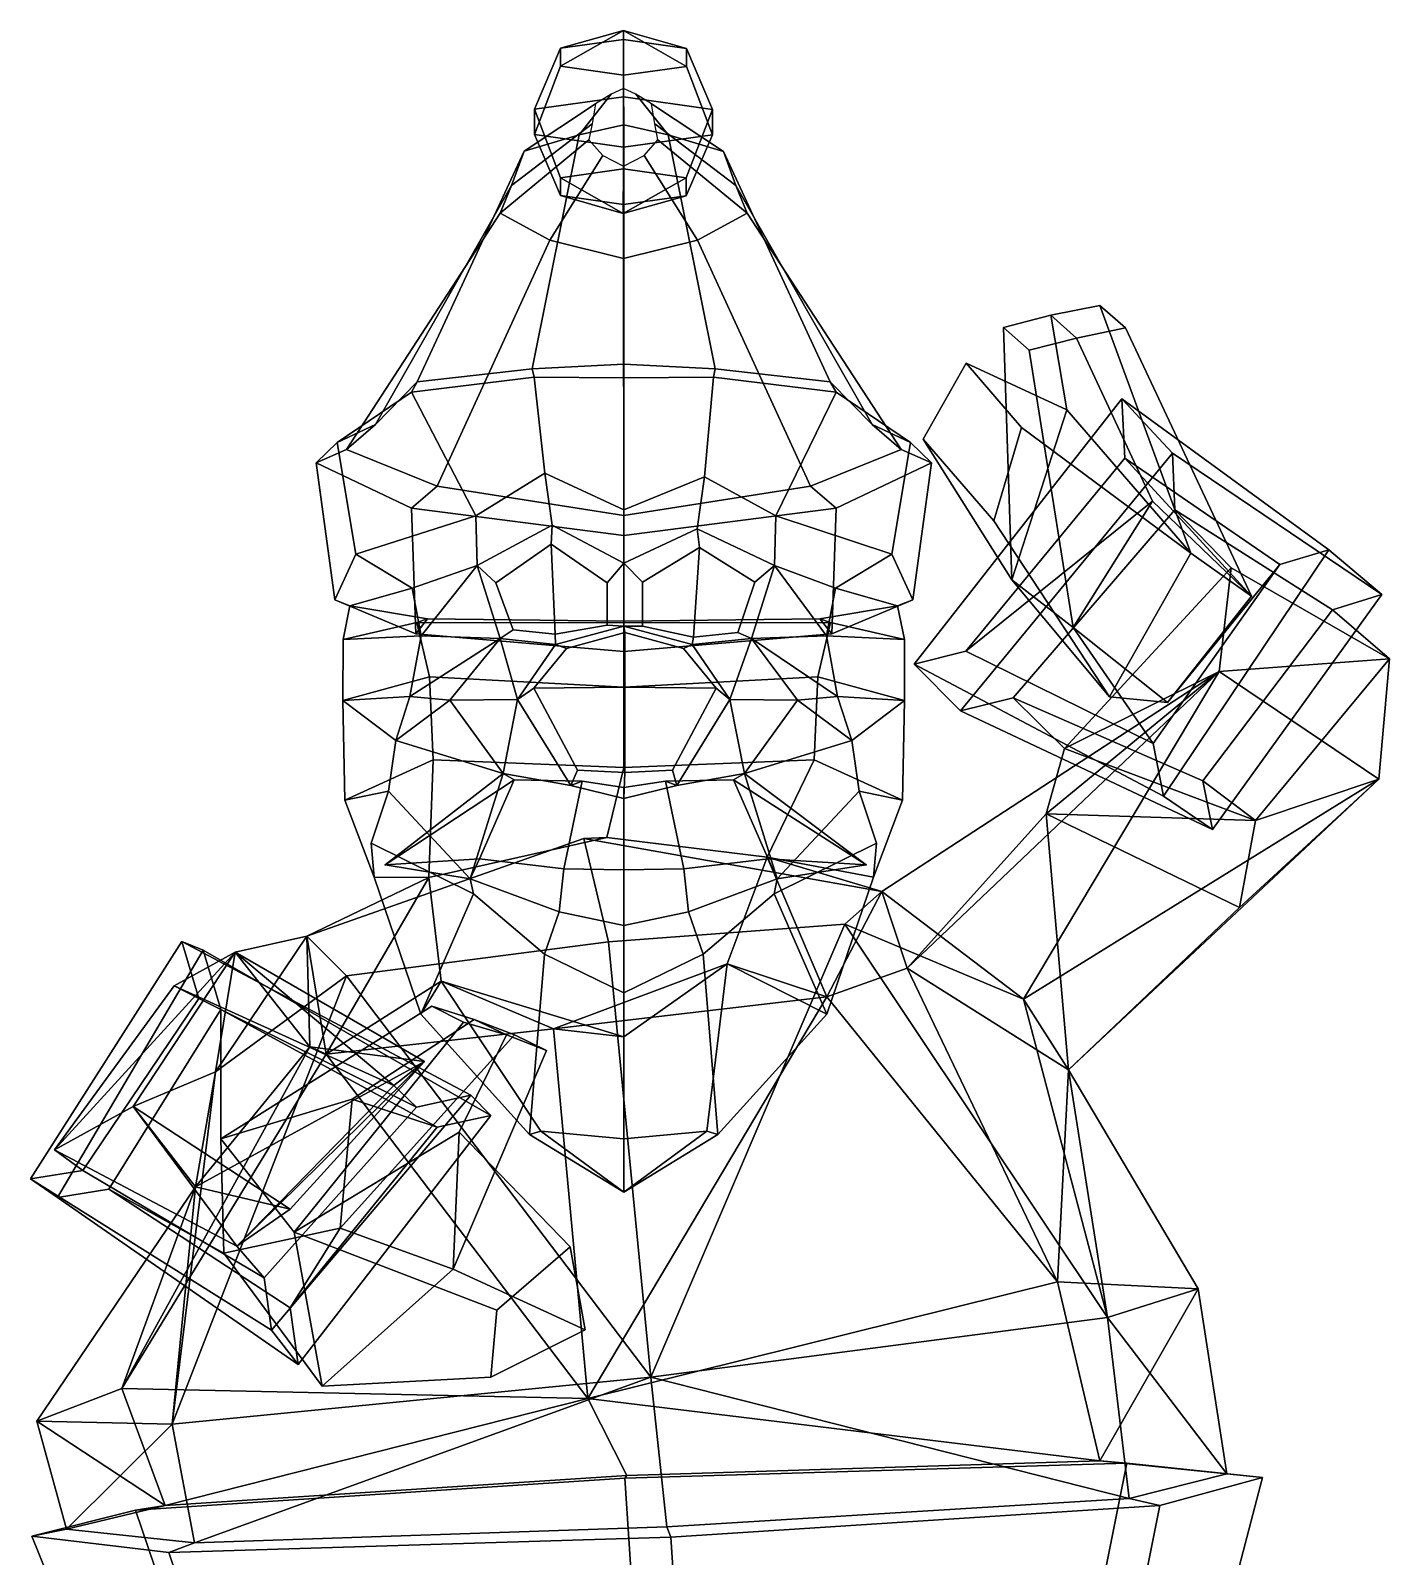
# Model space of a CAD drawing. Extents: x -139 to 155, y -156 to 341.
# Drawn here: x -138.7 to 155.2, y 10.7 to 340.8 of the extents above; entities that cross this region are included whole.
import ezdxf

# ---------------------------------------------------------------- set-up
doc = ezdxf.new("R2010")
doc.units = 0

msp = doc.modelspace()

# ---------------------------------------------------------------- linework, layer by layer
for p in [(-61.95718, 160.365143, 96.495125), (42.049385, 160.365143, 96.495125)]:
    msp.add_point(p)
for points in [[(-24.012066, 333.085388, -7.617524), (-10.394069, 340.792175, -13.282484), (-24.014656, 336.949158, -22.037313)], [(-10.394069, 340.792175, -13.282484), (-10.407081, 338.858826, -29.255665), (-24.014656, 336.949158, -22.037313)], [(-10.401902, 331.131287, -0.416027), (-10.394069, 340.792175, -13.282484), (-24.012066, 333.085388, -7.617524)], [(-10.394069, 340.792175, -13.282484), (3.203115, 336.904724, -22.05411), (-10.407081, 338.858826, -29.255665)], [(-10.401902, 331.131287, -0.416027), (3.205705, 333.040955, -7.634319), (-10.394069, 340.792175, -13.282484)], [(3.205705, 333.040955, -7.634319), (3.203115, 336.904724, -22.05411), (-10.394069, 340.792175, -13.282484)], [(-24.014656, 336.949158, -22.037313), (-10.407081, 338.858826, -29.255665), (-10.433316, 326.463806, -38.97863), (-29.677353, 323.763123, -28.770414)], [(-29.673693, 318.29892, -8.377673), (-24.012066, 333.085388, -7.617524), (-24.014656, 336.949158, -22.037313), (-29.677353, 323.763123, -28.770414)], [(3.203115, 336.904724, -22.05411), (8.81438, 323.700287, -28.794167), (-10.433316, 326.463806, -38.97863), (-10.407081, 338.858826, -29.255665)], [(8.818041, 318.236053, -8.401425), (8.81438, 323.700287, -28.794167), (3.203115, 336.904724, -22.05411), (3.205705, 333.040955, -7.634319)], [(-10.425993, 315.53537, 1.806762), (-10.401902, 331.131287, -0.416027), (-24.012066, 333.085388, -7.617524), (-29.673693, 318.29892, -8.377673)], [(-10.425993, 315.53537, 1.806762), (8.818041, 318.236053, -8.401425), (3.205705, 333.040955, -7.634319), (-10.401902, 331.131287, -0.416027)], [(-13.118364, 327.024872, -7.45845), (-16.462622, 324.942139, -8.027983), (-31.925526, 314.677887, 46.516018), (-19.989977, 318.266296, 51.219948)], [(-10.420752, 328.239136, -7.126529), (-13.118364, 327.024872, -7.45845), (-19.989977, 318.266296, 51.219948), (-10.360442, 320.358612, 53.964451)], [(-10.420752, 328.239136, -7.126529), (-10.360442, 320.358612, 53.964451), (-0.736976, 318.252838, 51.214859), (-7.727529, 327.016052, -7.461776)], [(-7.727529, 327.016052, -7.461776), (-0.736976, 318.252838, 51.214859), (11.188176, 314.647736, 46.50462), (-4.390796, 324.922424, -8.035432)], [(-16.462622, 324.942139, -8.027983), (-17.220385, 320.642426, -9.204792), (-34.614861, 307.271637, 36.821705), (-31.925526, 314.677887, 46.516018)], [(-24.064981, 308.958221, -29.537462), (-29.677353, 323.763123, -28.770414), (-10.433316, 326.463806, -38.97863), (-10.457405, 310.86792, -36.755814)], [(-29.673693, 318.29892, -8.377673), (-29.677353, 323.763123, -28.770414), (-24.064981, 308.958221, -29.537462), (-24.062391, 305.094452, -15.117672)], [(3.152789, 308.913788, -29.554256), (-10.457405, 310.86792, -36.755814), (-10.433316, 326.463806, -38.97863), (8.81438, 323.700287, -28.794167)], [(-4.390796, 324.922424, -8.035432), (11.188176, 314.647736, 46.50462), (13.856091, 307.237701, 36.808887), (-3.648531, 320.620239, -9.213166)], [(8.818041, 318.236053, -8.401425), (3.155378, 305.050018, -15.134467), (3.152789, 308.913788, -29.554256), (8.81438, 323.700287, -28.794167)], [(-17.220385, 320.642426, -9.204792), (-17.913294, 317.174194, -10.154005), (-37.075855, 301.297607, 29.001934), (-34.614861, 307.271637, 36.821705)], [(-10.357619, 268.643951, 102.110413), (-10.360442, 320.358612, 53.964451), (-19.989977, 318.266296, 51.219948), (-30.145882, 267.628021, 94.745087)], [(-10.357619, 268.643951, 102.110413), (9.43064, 267.628021, 94.745087), (-0.736976, 318.252838, 51.214859), (-10.360442, 320.358612, 53.964451)], [(-3.648531, 320.620239, -9.213166), (13.856091, 307.237701, 36.808887), (16.299814, 301.260284, 28.98782), (-2.96812, 317.14978, -10.163227)], [(-55.006187, 264.803253, 82.086647), (-30.145882, 267.628021, 94.745087), (-19.989977, 318.266296, 51.219948), (-31.925526, 314.677887, 46.516018)], [(-17.913294, 317.174194, -10.154005), (-14.918464, 313.777924, -11.084127), (-26.366644, 295.4487, 21.354467), (-37.075855, 301.297607, 29.001934)], [(-10.425993, 315.53537, 1.806762), (-29.673693, 318.29892, -8.377673), (-24.062391, 305.094452, -15.117672), (-10.452227, 303.14035, -7.916174)], [(-10.425993, 315.53537, 1.806762), (-10.452227, 303.14035, -7.916174), (3.155378, 305.050018, -15.134467), (8.818041, 318.236053, -8.401425)], [(-2.96812, 317.14978, -10.163227), (16.299814, 301.260284, 28.98782), (5.573709, 295.426331, 21.34602), (-5.975173, 313.763336, -11.089645)], [(34.290955, 264.803253, 82.086647), (11.188176, 314.647736, 46.50462), (-0.736976, 318.252838, 51.214859), (9.43064, 267.628021, 94.745087)], [(-64.046722, 255.59906, 55.375454), (-55.006187, 264.803253, 82.086647), (-31.925526, 314.677887, 46.516018), (-34.614861, 307.271637, 36.821705)], [(-14.918464, 313.777924, -11.084127), (-10.450935, 311.485901, -11.712283), (-10.402156, 291.502228, 16.200111), (-26.366644, 295.4487, 21.354467)], [(-5.975173, 313.763336, -11.089645), (5.573709, 295.426331, 21.34602), (-10.402156, 291.502228, 16.200111), (-10.450935, 311.485901, -11.712283)], [(43.331486, 255.59906, 55.375454), (13.856091, 307.237701, 36.808887), (11.188176, 314.647736, 46.50462), (34.290955, 264.803253, 82.086647)], [(-10.465248, 301.207001, -23.889299), (-24.064981, 308.958221, -29.537462), (-10.457405, 310.86792, -36.755814)], [(-10.465248, 301.207001, -23.889299), (-10.457405, 310.86792, -36.755814), (3.152789, 308.913788, -29.554256)], [(-70.316658, 250.177185, 32.811611), (-64.046722, 255.59906, 55.375454), (-34.614861, 307.271637, 36.821705), (-37.075855, 301.297607, 29.001934)], [(-24.062391, 305.094452, -15.117672), (-24.064981, 308.958221, -29.537462), (-10.465248, 301.207001, -23.889299)], [(3.155378, 305.050018, -15.134467), (-10.465248, 301.207001, -23.889299), (3.152789, 308.913788, -29.554256)], [(49.601425, 250.177185, 32.811611), (16.299814, 301.260284, 28.98782), (13.856091, 307.237701, 36.808887), (43.331486, 255.59906, 55.375454)], [(-10.452227, 303.14035, -7.916174), (-24.062391, 305.094452, -15.117672), (-10.465248, 301.207001, -23.889299)], [(-10.452227, 303.14035, -7.916174), (-10.465248, 301.207001, -23.889299), (3.155378, 305.050018, -15.134467)], [(-50.728745, 242.208405, 12.722825), (-70.316658, 250.177185, 32.811611), (-37.075855, 301.297607, 29.001934), (-26.366644, 295.4487, 21.354467)], [(30.013502, 242.208405, 12.722826), (5.573709, 295.426331, 21.34602), (16.299814, 301.260284, 28.98782), (49.601425, 250.177185, 32.811611)], [(-10.35762, 235.910461, -5.742792), (-50.728745, 242.208405, 12.722825), (-26.366644, 295.4487, 21.354467), (-10.402156, 291.502228, 16.200111)], [(-10.35762, 235.910461, -5.742792), (-10.402156, 291.502228, 16.200111), (5.573709, 295.426331, 21.34602), (30.013502, 242.208405, 12.722826)], [(81.9655, 279.249786, 190.508759), (92.567909, 281.3508, 194.039276), (98.110008, 276.479309, 183.408386), (87.523804, 274.260254, 179.918198)], [(81.9655, 279.249786, 190.508759), (85.472115, 258.766846, 201.25), (112.237099, 227.753052, 209.880127), (92.567909, 281.3508, 194.039276)], [(92.567909, 281.3508, 194.039276), (112.237099, 227.753052, 209.880127), (125.36367, 218.446533, 180.687531), (98.110008, 276.479309, 183.408386)], [(71.754143, 276.560974, 187.485672), (81.9655, 279.249786, 190.508759), (87.523804, 274.260254, 179.918198), (77.313965, 271.664337, 176.827332)], [(71.754143, 276.560974, 187.485672), (73.555618, 222.000946, 195.861191), (85.472115, 258.766846, 201.25), (81.9655, 279.249786, 190.508759)], [(71.754143, 276.560974, 187.485672), (77.313965, 271.664337, 176.827332), (86.79818, 211.646576, 167.089935), (73.555618, 222.000946, 195.861191)], [(77.313965, 271.664337, 176.827332), (87.523804, 274.260254, 179.918198), (103.983368, 239.012512, 161.662064), (86.79818, 211.646576, 167.089935)], [(87.523804, 274.260254, 179.918198), (98.110008, 276.479309, 183.408386), (125.36367, 218.446533, 180.687531), (103.983368, 239.012512, 161.662064)], [(-29.757217, 265.833313, 99.837967), (-30.145882, 267.628021, 94.745087), (-55.006187, 264.803253, 82.086647), (-56.248539, 262.561523, 86.926041)], [(-10.357619, 265.653229, 105.996429), (-10.357619, 268.643951, 102.110413), (-30.145882, 267.628021, 94.745087), (-29.757217, 265.833313, 99.837967)], [(-10.357619, 265.653229, 105.996429), (9.041976, 265.833313, 99.837967), (9.43064, 267.628021, 94.745087), (-10.357619, 268.643951, 102.110413)], [(9.041976, 265.833313, 99.837967), (35.533306, 262.561523, 86.926041), (34.290955, 264.803253, 82.086647), (9.43064, 267.628021, 94.745087)], [(54.370552, 252.41925, 254.729141), (69.679466, 234.766968, 255.884354), (75.613823, 254.910461, 261.764618), (63.704739, 268.826721, 250.503891)], [(54.370552, 252.41925, 254.729141), (63.704739, 268.826721, 250.503891), (85.472115, 258.766846, 201.25), (73.555618, 222.000946, 195.861191)], [(63.704739, 268.826721, 250.503891), (75.613823, 254.910461, 261.764618), (112.237099, 227.753052, 209.880127), (85.472115, 258.766846, 201.25)], [(-56.248539, 262.561523, 86.926041), (-55.006187, 264.803253, 82.086647), (-64.046722, 255.59906, 55.375454), (-72.345398, 251.690308, 57.15406)], [(-27.400393, 245.036011, 105.993355), (-29.757217, 265.833313, 99.837967), (-56.248539, 262.561523, 86.926041), (-42.341125, 235.798859, 95.688095)], [(-10.35762, 237.132874, 110.968666), (-10.357619, 265.653229, 105.996429), (-29.757217, 265.833313, 99.837967), (-27.400393, 245.036011, 105.993355)], [(-10.35762, 237.132874, 110.968666), (7.088875, 244.241577, 106.137733), (9.041976, 265.833313, 99.837967), (-10.357619, 265.653229, 105.996429)], [(7.088875, 244.241577, 106.137733), (22.497927, 235.798859, 95.688103), (35.533306, 262.561523, 86.926041), (9.041976, 265.833313, 99.837967)], [(35.533306, 262.561523, 86.926041), (51.630161, 251.690308, 57.15406), (43.331486, 255.59906, 55.375454), (34.290955, 264.803253, 82.086647)], [(-42.341125, 235.798859, 95.688095), (-56.248539, 262.561523, 86.926041), (-72.345398, 251.690308, 57.15406), (-68.298332, 227.540619, 77.814453)], [(22.497927, 235.798859, 95.688103), (47.583103, 227.540619, 77.814453), (51.630161, 251.690308, 57.15406), (35.533306, 262.561523, 86.926041)], [(62.439701, 193.667664, 140.376923), (52.422047, 203.723328, 170.306732), (97.360207, 261.098907, 166.549164), (108.322845, 249.351257, 138.41951)], [(52.422047, 203.723328, 170.306732), (63.592247, 206.523987, 173.450638), (97.975525, 248.280884, 171.089081), (97.360207, 261.098907, 166.549164)], [(142.1026, 228.464508, 194.788544), (153.585495, 218.81311, 165.258743), (108.322845, 249.351257, 138.41951), (97.360207, 261.098907, 166.549164)], [(142.1026, 228.464508, 194.788544), (97.360207, 261.098907, 166.549164), (97.975525, 248.280884, 171.089081), (131.532059, 225.267334, 191.997467)], [(-72.345398, 251.690308, 57.15406), (-64.046722, 255.59906, 55.375454), (-70.316658, 250.177185, 32.811611), (-76.871086, 247.304596, 31.64838)], [(51.630161, 251.690308, 57.15406), (56.155853, 247.304596, 31.64838), (49.601425, 250.177185, 32.811611), (43.331486, 255.59906, 55.375454)], [(69.679466, 234.766968, 255.884354), (94.675842, 196.7099, 216.763977), (112.237099, 227.753052, 209.880127), (75.613823, 254.910461, 261.764618)], [(-68.298332, 227.540619, 77.814453), (-72.345398, 251.690308, 57.15406), (-76.871086, 247.304596, 31.64838), (-72.87175, 217.683228, 41.266933)], [(47.583103, 227.540619, 77.814453), (52.156513, 217.683228, 41.266933), (56.155853, 247.304596, 31.64838), (51.630161, 251.690308, 57.15406)], [(54.370552, 252.41925, 254.729141), (73.555618, 222.000946, 195.861191), (94.675842, 196.7099, 216.763977), (69.679466, 234.766968, 255.884354)], [(-76.871086, 247.304596, 31.64838), (-70.316658, 250.177185, 32.811611), (-50.728745, 242.208405, 12.722825), (-56.257462, 237.459106, 9.714837)], [(56.155853, 247.304596, 31.64838), (35.542225, 237.459106, 9.714837), (30.013502, 242.208405, 12.722826), (49.601425, 250.177185, 32.811611)], [(62.439701, 193.667664, 140.376923), (108.322845, 249.351257, 138.41951), (108.834572, 237.096313, 142.731964), (73.812141, 196.480835, 143.590652)], [(103.983368, 239.012512, 161.662064), (125.36367, 218.446533, 180.687531), (97.975525, 248.280884, 171.089081), (63.592247, 206.523987, 173.450638)], [(107.22171, 195.454651, 183.488342), (131.532059, 225.267334, 191.997467), (97.975525, 248.280884, 171.089081), (125.36367, 218.446533, 180.687531)], [(153.585495, 218.81311, 165.258743), (142.861984, 215.530396, 162.440506), (108.834572, 237.096313, 142.731964), (108.322845, 249.351257, 138.41951)], [(-72.87175, 217.683228, 41.266933), (-76.871086, 247.304596, 31.64838), (-56.257462, 237.459106, 9.714837), (-55.362137, 210.312958, 16.025953)], [(-27.400393, 245.036011, 105.993355), (-42.341125, 235.798859, 95.688095), (-42.048416, 225.057556, 94.877663), (-25.831701, 233.792145, 106.658783)], [(-10.35762, 237.132874, 110.968666), (-27.400393, 245.036011, 105.993355), (-25.831701, 233.792145, 106.658783), (-10.35762, 225.558319, 108.95771)], [(-10.35762, 237.132874, 110.968666), (-10.35762, 225.558319, 108.95771), (5.520181, 232.987305, 106.687653), (7.088875, 244.241577, 106.137733)], [(7.088875, 244.241577, 106.137733), (5.520181, 232.987305, 106.687653), (22.205214, 225.057556, 94.877663), (22.497927, 235.798859, 95.688103)], [(52.156513, 217.683228, 41.266933), (34.646896, 210.312927, 16.025953), (35.542225, 237.459106, 9.714837), (56.155853, 247.304596, 31.64838)], [(-56.257462, 237.459106, 9.714837), (-50.728745, 242.208405, 12.722825), (-10.35762, 235.910461, -5.742792), (-10.35762, 231.539124, -9.574923)], [(35.542225, 237.459106, 9.714837), (-10.35762, 231.539124, -9.574923), (-10.35762, 235.910461, -5.742792), (30.013502, 242.208405, 12.722826)], [(86.79818, 211.646576, 167.089935), (103.983368, 239.012512, 161.662064), (63.592247, 206.523987, 173.450638), (104.086868, 186.584473, 195.980591)], [(-56.132793, 220.184937, 78.35788), (-42.048416, 225.057556, 94.877663), (-42.341125, 235.798859, 95.688095), (-68.298332, 227.540619, 77.814453)], [(-55.362137, 210.312958, 16.025953), (-56.257462, 237.459106, 9.714837), (-10.35762, 231.539124, -9.574923), (-10.357623, 206.496765, -3.372415)], [(34.646896, 210.312927, 16.025953), (-10.357623, 206.496765, -3.372415), (-10.35762, 231.539124, -9.574923), (35.542225, 237.459106, 9.714837)], [(35.417557, 220.184937, 78.35788), (47.583103, 227.540619, 77.814453), (22.497927, 235.798859, 95.688103), (22.205214, 225.057556, 94.877663)], [(120.967621, 224.599548, 111.048096), (84.957794, 185.527893, 111.025871), (73.812141, 196.480835, 143.590652), (108.834572, 237.096313, 142.731964)], [(142.861984, 215.530396, 162.440506), (155.218231, 204.911438, 130.206207), (120.967621, 224.599548, 111.048096), (108.834572, 237.096313, 142.731964)], [(-26.090549, 229.697693, 104.469688), (-25.831701, 233.792145, 106.658783), (-42.048416, 225.057556, 94.877663), (-38.027683, 221.328979, 94.654114)], [(-26.090549, 229.697693, 104.469688), (-13.942676, 221.325775, 106.095718), (-10.35762, 225.558319, 108.95771), (-25.831701, 233.792145, 106.658783)], [(6.027053, 229.002502, 104.268639), (5.520181, 232.987305, 106.687653), (-10.35762, 225.558319, 108.95771), (-6.319428, 221.445038, 106.276031)], [(6.027053, 229.002502, 104.268639), (17.946398, 221.448425, 92.15062), (22.205214, 225.057556, 94.877663), (5.520181, 232.987305, 106.687653)], [(-25.191193, 210.204559, 102.64016), (-26.090549, 229.697693, 104.469688), (-38.027683, 221.328979, 94.654114), (-34.280682, 211.139099, 97.547935)], [(-13.942676, 221.325775, 106.095718), (-26.090549, 229.697693, 104.469688), (-25.191193, 210.204559, 102.64016), (-13.942676, 212.208496, 106.939919)], [(-6.319428, 221.445038, 106.276031), (-6.319428, 211.94043, 107.318275), (4.710039, 209.592163, 102.009949), (6.027053, 229.002502, 104.268639)], [(4.710039, 209.592163, 102.009949), (14.272364, 210.588196, 95.723228), (17.946398, 221.448425, 92.15062), (6.027053, 229.002502, 104.268639)], [(94.675842, 196.7099, 216.763977), (107.22171, 195.454651, 183.488342), (125.36367, 218.446533, 180.687531), (112.237099, 227.753052, 209.880127)], [(106.321251, 175.211273, 200.626465), (142.1026, 228.464508, 194.788544), (131.532059, 225.267334, 191.997467), (104.086868, 186.584473, 195.980591)], [(116.915405, 167.977905, 168.954742), (153.585495, 218.81311, 165.258743), (142.1026, 228.464508, 194.788544), (106.321251, 175.211273, 200.626465)], [(-68.298332, 227.540619, 77.814453), (-72.87175, 217.683228, 41.266933), (-69.566208, 216.348694, 41.578907), (-56.132793, 220.184937, 78.35788)], [(-54.160046, 209.859009, 78.655991), (-42.048416, 225.057556, 94.877663), (-56.132793, 220.184937, 78.35788)], [(-37.118153, 209.298401, 98.549278), (-42.048416, 225.057556, 94.877663), (-54.160046, 209.859009, 78.655991)], [(-34.280682, 211.139099, 97.547935), (-38.027683, 221.328979, 94.654114), (-42.048416, 225.057556, 94.877663), (-37.118153, 209.298401, 98.549278)], [(-13.942676, 212.208496, 106.939919), (-10.357621, 211.96109, 110.144318), (-10.35762, 225.558319, 108.95771), (-13.942676, 221.325775, 106.095718)], [(-6.319428, 211.94043, 107.318275), (-6.319428, 221.445038, 106.276031), (-10.35762, 225.558319, 108.95771), (-10.357621, 211.96109, 110.144318)], [(14.272364, 210.588196, 95.723228), (17.274948, 209.298401, 98.549278), (22.205214, 225.057556, 94.877663), (17.946398, 221.448425, 92.15062)], [(17.274948, 209.298401, 98.549278), (33.444798, 209.859009, 78.655991), (22.205214, 225.057556, 94.877663)], [(33.444798, 209.859009, 78.655991), (35.417557, 220.184937, 78.35788), (22.205214, 225.057556, 94.877663)], [(47.583103, 227.540619, 77.814453), (35.417557, 220.184937, 78.35788), (48.850975, 216.348694, 41.578907), (52.156513, 217.683228, 41.266933)], [(84.957794, 185.527893, 111.025871), (120.967621, 224.599548, 111.048096), (118.357246, 202.17865, 63.056885)], [(86.79818, 211.646576, 167.089935), (104.086868, 186.584473, 195.980591), (131.532059, 225.267334, 191.997467), (107.22171, 195.454651, 183.488342)], [(155.218231, 204.911438, 130.206207), (118.357246, 202.17865, 63.056885), (120.967621, 224.599548, 111.048096)], [(73.555618, 222.000946, 195.861191), (86.79818, 211.646576, 167.089935), (107.22171, 195.454651, 183.488342), (94.675842, 196.7099, 216.763977)], [(-56.132793, 220.184937, 78.35788), (-69.566208, 216.348694, 41.578907), (-71.070618, 209.042908, 42.462151), (-54.160046, 209.859009, 78.655991)], [(35.417557, 220.184937, 78.35788), (33.444798, 209.859009, 78.655991), (50.355377, 209.042908, 42.462151), (48.850975, 216.348694, 41.578907)], [(116.915405, 167.977905, 168.954742), (114.833206, 178.503784, 164.64978), (142.861984, 215.530396, 162.440506), (153.585495, 218.81311, 165.258743)], [(-72.87175, 217.683228, 41.266933), (-55.362137, 210.312958, 16.025953), (-52.776009, 213.574707, 15.36448), (-69.566208, 216.348694, 41.578907)], [(-71.070618, 209.042908, 42.462151), (-69.566208, 216.348694, 41.578907), (-52.776009, 213.574707, 15.36448), (-55.088371, 212.72229, 12.672508)], [(52.156513, 217.683228, 41.266933), (48.850975, 216.348694, 41.578907), (32.060768, 213.574707, 15.364481), (34.646896, 210.312927, 16.025953)], [(50.355377, 209.042908, 42.462151), (34.373123, 212.72229, 12.672508), (32.060768, 213.574707, 15.364481), (48.850975, 216.348694, 41.578907)], [(126.243576, 169.923859, 131.383041), (155.218231, 204.911438, 130.206207), (142.861984, 215.530396, 162.440506), (114.833206, 178.503784, 164.64978)], [(-71.0924, 195.848938, 44.641083), (-71.070618, 209.042908, 42.462151), (-55.088371, 212.72229, 12.672508), (-52.343594, 201.025208, 11.188779)], [(-55.362137, 210.312958, 16.025953), (-10.357623, 206.496765, -3.372415), (-10.357623, 213.033264, -1.753985), (-52.776009, 213.574707, 15.36448)], [(-55.088371, 212.72229, 12.672508), (-52.776009, 213.574707, 15.36448), (-10.357623, 213.033264, -1.753985), (-10.357624, 212.648071, -2.405134)], [(-52.343594, 201.025208, 11.188779), (-55.088371, 212.72229, 12.672508), (-10.357624, 212.648071, -2.405134), (-10.357634, 198.771912, -0.945827)], [(-25.191193, 210.204559, 102.64016), (-25.1583, 208.017517, 104.835991), (-10.357621, 211.96109, 110.144318), (-13.942676, 212.208496, 106.939919)], [(-10.099238, 210.574738, 124.53614), (-10.357621, 211.96109, 110.144318), (-25.1583, 208.017517, 104.835991), (-22.722113, 207.140503, 121.019623)], [(31.628351, 201.025208, 11.188779), (-10.357634, 198.771912, -0.945827), (-10.357624, 212.648071, -2.405134), (34.373123, 212.72229, 12.672508)], [(34.373123, 212.72229, 12.672508), (-10.357624, 212.648071, -2.405134), (-10.357623, 213.033264, -1.753985), (32.060768, 213.574707, 15.364481)], [(34.646896, 210.312927, 16.025953), (32.060768, 213.574707, 15.364481), (-10.357623, 213.033264, -1.753985), (-10.357623, 206.496765, -3.372415)], [(-10.099238, 210.574738, 124.53614), (2.523634, 207.140503, 121.019623), (4.443058, 208.017517, 104.835991), (-10.357621, 211.96109, 110.144318)], [(4.710039, 209.592163, 102.009949), (-6.319428, 211.94043, 107.318275), (-10.357621, 211.96109, 110.144318), (4.443058, 208.017517, 104.835991)], [(50.377163, 195.848938, 44.641083), (31.628351, 201.025208, 11.188779), (34.373123, 212.72229, 12.672508), (50.355377, 209.042908, 42.462151)], [(-54.160046, 209.859009, 78.655991), (-71.070618, 209.042908, 42.462151), (-71.0924, 195.848938, 44.641083), (-56.601814, 196.759888, 78.504814)], [(-56.601814, 196.759888, 78.504814), (-37.118153, 209.298401, 98.549278), (-54.160046, 209.859009, 78.655991)], [(-47.947838, 195.943115, 101.72583), (-37.118153, 209.298401, 98.549278), (-56.601814, 196.759888, 78.504814)], [(-47.947838, 195.943115, 101.72583), (-33.316078, 196.096497, 104.760262), (-37.118153, 209.298401, 98.549278)], [(-25.191193, 210.204559, 102.64016), (-34.280682, 211.139099, 97.547935), (-37.118153, 209.298401, 98.549278), (-25.1583, 208.017517, 104.835991)], [(-33.316078, 196.096497, 104.760262), (-25.1583, 208.017517, 104.835991), (-37.118153, 209.298401, 98.549278)], [(-29.798441, 198.576141, 122.216957), (-22.722113, 207.140503, 121.019623), (-25.1583, 208.017517, 104.835991), (-33.316078, 196.096497, 104.760262)], [(-10.099238, 198.757813, 128.666168), (-10.099238, 210.574738, 124.53614), (-22.722113, 207.140503, 121.019623), (-29.798441, 198.576141, 122.216957)], [(-10.099238, 198.757813, 128.666168), (9.599962, 198.576141, 122.216957), (2.523634, 207.140503, 121.019623), (-10.099238, 210.574738, 124.53614)], [(9.599962, 198.576141, 122.216957), (12.600836, 196.096497, 104.760262), (4.443058, 208.017517, 104.835991), (2.523634, 207.140503, 121.019623)], [(4.710039, 209.592163, 102.009949), (4.443058, 208.017517, 104.835991), (17.274948, 209.298401, 98.549278), (14.272364, 210.588196, 95.723228)], [(12.600836, 196.096497, 104.760262), (17.274948, 209.298401, 98.549278), (4.443058, 208.017517, 104.835991)], [(27.232595, 195.943115, 101.72583), (17.274948, 209.298401, 98.549278), (12.600836, 196.096497, 104.760262)], [(35.886574, 196.759888, 78.504814), (33.444798, 209.859009, 78.655991), (17.274948, 209.298401, 98.549278)], [(27.232595, 195.943115, 101.72583), (35.886574, 196.759888, 78.504814), (17.274948, 209.298401, 98.549278)], [(33.444798, 209.859009, 78.655991), (35.886574, 196.759888, 78.504814), (50.377163, 195.848938, 44.641083), (50.355377, 209.042908, 42.462151)], [(106.321251, 175.211273, 200.626465), (104.086868, 186.584473, 195.980591), (63.592247, 206.523987, 173.450638), (52.422047, 203.723328, 170.306732)], [(155.218231, 204.911438, 130.206207), (152.935074, 178.901062, 72.152359), (118.357246, 202.17865, 63.056885)], [(126.243576, 169.923859, 131.383041), (152.935074, 178.901062, 72.152359), (155.218231, 204.911438, 130.206207)], [(50.893253, 137.974548, 45.097439), (118.357246, 202.17865, 63.056885), (45.443653, 154.598877, -1.062275)], [(76.109413, 131.290619, -22.977711), (45.443653, 154.598877, -1.062275), (118.357246, 202.17865, 63.056885)], [(50.893253, 137.974548, 45.097439), (81.014641, 171.379883, 80.969124), (118.357246, 202.17865, 63.056885)], [(116.915405, 167.977905, 168.954742), (106.321251, 175.211273, 200.626465), (52.422047, 203.723328, 170.306732), (62.439701, 193.667664, 140.376923)], [(76.109413, 131.290619, -22.977711), (118.357246, 202.17865, 63.056885), (152.935074, 178.901062, 72.152359)], [(84.957794, 185.527893, 111.025871), (118.357246, 202.17865, 63.056885), (81.014641, 171.379883, 80.969124)], [(-70.656044, 174.294678, 46.003769), (-71.0924, 195.848938, 44.641083), (-52.343594, 201.025208, 11.188779), (-51.550873, 183.037537, 14.099625)], [(-51.550873, 183.037537, 14.099625), (-52.343594, 201.025208, 11.188779), (-10.357634, 198.771912, -0.945827), (-10.357633, 181.411804, 3.485333)], [(-20.374113, 180.828156, 117.381264), (-29.798441, 198.576141, 122.216957), (-33.316078, 196.096497, 104.760262), (-21.824081, 177.509399, 104.511536)], [(-10.099238, 180.306702, 122.61129), (-10.099238, 198.757813, 128.666168), (-29.798441, 198.576141, 122.216957), (-20.374113, 180.828156, 117.381264)], [(30.835634, 183.037537, 14.099625), (-10.357633, 181.411804, 3.485333), (-10.357634, 198.771912, -0.945827), (31.628351, 201.025208, 11.188779)], [(-10.099238, 180.306702, 122.61129), (0.175636, 180.828156, 117.381264), (9.599962, 198.576141, 122.216957), (-10.099238, 198.757813, 128.666168)], [(0.175636, 180.828156, 117.381264), (1.10884, 177.509399, 104.511536), (12.600836, 196.096497, 104.760262), (9.599962, 198.576141, 122.216957)], [(49.940811, 174.294678, 46.003769), (30.835634, 183.037537, 14.099625), (31.628351, 201.025208, 11.188779), (50.377163, 195.848938, 44.641083)], [(-56.601814, 196.759888, 78.504814), (-71.0924, 195.848938, 44.641083), (-59.667889, 187.236511, 77.948036)], [(-61.273628, 176.30658, 78.12674), (-59.667889, 187.236511, 77.948036), (-71.0924, 195.848938, 44.641083), (-70.656044, 174.294678, 46.003769)], [(-59.667889, 187.236511, 77.948036), (-47.947838, 195.943115, 101.72583), (-56.601814, 196.759888, 78.504814)], [(-36.451218, 180.129791, 98.608398), (-47.947838, 195.943115, 101.72583), (-59.667889, 187.236511, 77.948036)], [(-36.451218, 180.129791, 98.608398), (-33.316078, 196.096497, 104.760262), (-47.947838, 195.943115, 101.72583)], [(-21.824081, 177.509399, 104.511536), (-33.316078, 196.096497, 104.760262), (-36.451218, 180.129791, 98.608398)], [(1.10884, 177.509399, 104.511536), (15.735975, 180.129791, 98.608398), (12.600836, 196.096497, 104.760262)], [(15.735975, 180.129791, 98.608398), (27.232595, 195.943115, 101.72583), (12.600836, 196.096497, 104.760262)], [(15.735975, 180.129791, 98.608398), (38.952648, 187.236511, 77.948036), (27.232595, 195.943115, 101.72583)], [(38.952648, 187.236511, 77.948036), (35.886574, 196.759888, 78.504814), (27.232595, 195.943115, 101.72583)], [(35.886574, 196.759888, 78.504814), (38.952648, 187.236511, 77.948036), (50.377163, 195.848938, 44.641083)], [(40.558392, 176.30658, 78.12674), (49.940811, 174.294678, 46.003769), (50.377163, 195.848938, 44.641083), (38.952648, 187.236511, 77.948036)], [(116.915405, 167.977905, 168.954742), (62.439701, 193.667664, 140.376923), (73.812141, 196.480835, 143.590652), (114.833206, 178.503784, 164.64978)], [(84.957794, 185.527893, 111.025871), (126.243576, 169.923859, 131.383041), (114.833206, 178.503784, 164.64978), (73.812141, 196.480835, 143.590652)], [(-61.273628, 176.30658, 78.12674), (-43.559223, 157.303833, 104.917747), (-36.451218, 180.129791, 98.608398), (-59.667889, 187.236511, 77.948036)], [(40.558392, 176.30658, 78.12674), (38.952648, 187.236511, 77.948036), (15.735975, 180.129791, 98.608398), (22.843983, 157.303833, 104.917747)], [(126.243576, 169.923859, 131.383041), (84.957794, 185.527893, 111.025871), (81.014641, 171.379883, 80.969124)], [(-64.327507, 157.683044, 50.112881), (-70.656044, 174.294678, 46.003769), (-51.550873, 183.037537, 14.099625), (-52.52206, 157.571289, 30.607037)], [(-52.52206, 157.571289, 30.607037), (-51.550873, 183.037537, 14.099625), (-10.357633, 181.411804, 3.485333), (-13.997457, 166.280151, 8.266809)], [(20.6304, 162.009399, 31.966286), (-13.997457, 166.280151, 8.266809), (-10.357633, 181.411804, 3.485333), (30.835634, 183.037537, 14.099625)], [(43.612263, 157.683044, 50.112881), (20.6304, 162.009399, 31.966286), (30.835634, 183.037537, 14.099625), (49.940811, 174.294678, 46.003769)], [(-34.085026, 178.709167, 112.60862), (-36.451218, 180.129791, 98.608398), (-61.95718, 160.365143, 96.495125)], [(-61.95718, 160.365143, 96.495125), (-36.451218, 180.129791, 98.608398), (-43.559223, 157.303833, 104.917747)], [(-41.562225, 161.660431, 115.002632), (-34.085026, 178.709167, 112.60862), (-61.95718, 160.365143, 96.495125)], [(-19.387655, 178.446899, 112.725731), (-34.085026, 178.709167, 112.60862), (-41.562225, 161.660431, 115.002632), (-23.348608, 159.469116, 123.670197)], [(-34.085026, 178.709167, 112.60862), (-19.387655, 178.446899, 112.725731), (-21.824081, 177.509399, 104.511536), (-36.451218, 180.129791, 98.608398)], [(-23.348608, 159.469116, 123.670197), (-10.357621, 159.265625, 124.353905), (-10.357621, 177.032837, 115.474297), (-19.387655, 178.446899, 112.725731)], [(-10.099238, 180.306702, 122.61129), (-20.374113, 180.828156, 117.381264), (-21.824081, 177.509399, 104.511536), (-10.357621, 174.722046, 110.431023)], [(-10.357621, 177.032837, 115.474297), (-10.357621, 174.722046, 110.431023), (-21.824081, 177.509399, 104.511536), (-19.387655, 178.446899, 112.725731)], [(-10.099238, 180.306702, 122.61129), (-10.357621, 174.722046, 110.431023), (1.10884, 177.509399, 104.511536), (0.175636, 180.828156, 117.381264)], [(2.633366, 159.469116, 123.670197), (-1.327585, 178.446899, 112.725731), (-10.357621, 177.032837, 115.474297), (-10.357621, 159.265625, 124.353905)], [(-10.357621, 177.032837, 115.474297), (-1.327585, 178.446899, 112.725731), (1.10884, 177.509399, 104.511536), (-10.357621, 174.722046, 110.431023)], [(13.369785, 178.709167, 112.60862), (15.735975, 180.129791, 98.608398), (1.10884, 177.509399, 104.511536), (-1.327585, 178.446899, 112.725731)], [(-1.327585, 178.446899, 112.725731), (2.633366, 159.469116, 123.670197), (20.846987, 161.660431, 115.002632), (13.369785, 178.709167, 112.60862)], [(13.369785, 178.709167, 112.60862), (42.049385, 160.365143, 96.495125), (15.735975, 180.129791, 98.608398)], [(20.846987, 161.660431, 115.002632), (42.049385, 160.365143, 96.495125), (13.369785, 178.709167, 112.60862)], [(42.049385, 160.365143, 96.495125), (22.843983, 157.303833, 104.917747), (15.735975, 180.129791, 98.608398)], [(85.772255, 115.972443, 18.975843), (76.109413, 131.290619, -22.977711), (152.935074, 178.901062, 72.152359)], [(122.773125, 151.137878, 88.051544), (85.772255, 115.972443, 18.975843), (152.935074, 178.901062, 72.152359)], [(126.243576, 169.923859, 131.383041), (122.773125, 151.137878, 88.051544), (152.935074, 178.901062, 72.152359)], [(-64.327507, 157.683044, 50.112881), (-64.996857, 165.048523, 81.29702), (-61.273628, 176.30658, 78.12674), (-70.656044, 174.294678, 46.003769)], [(-61.273628, 176.30658, 78.12674), (-64.996857, 165.048523, 81.29702), (-42.876053, 154.082092, 95.906563), (-43.559223, 157.303833, 104.917747)], [(40.558392, 176.30658, 78.12674), (22.843983, 157.303833, 104.917747), (22.160812, 154.082092, 95.906563), (44.28162, 165.048523, 81.29702)], [(43.612263, 157.683044, 50.112881), (49.940811, 174.294678, 46.003769), (40.558392, 176.30658, 78.12674), (44.28162, 165.048523, 81.29702)], [(85.772255, 115.972443, 18.975843), (81.014641, 171.379883, 80.969124), (50.893253, 137.974548, 45.097439)], [(122.773125, 151.137878, 88.051544), (81.014641, 171.379883, 80.969124), (85.772255, 115.972443, 18.975843)], [(126.243576, 169.923859, 131.383041), (81.014641, 171.379883, 80.969124), (122.773125, 151.137878, 88.051544)], [(-18.988688, 166.015106, 4.19726), (-78.926636, 144.929138, -4.613727), (-52.52206, 157.571289, 30.607037), (-13.997457, 166.280151, 8.266809)], [(-18.988688, 166.015106, 4.19726), (-13.697787, 143.67804, -46.713932), (-70.336624, 136.330383, -39.723492), (-78.926636, 144.929138, -4.613727)], [(-42.876053, 154.082092, 95.906563), (-64.996857, 165.048523, 81.29702), (-64.327507, 157.683044, 50.112881), (-54.249435, 128.035583, 66.107307)], [(-13.997457, 166.280151, 8.266809), (20.6304, 162.009399, 31.966286), (45.443653, 154.598877, -1.062275), (-18.988688, 166.015106, 4.19726)], [(-18.988688, 166.015106, 4.19726), (45.443653, 154.598877, -1.062275), (37.415508, 147.521973, -34.62952), (-13.697787, 143.67804, -46.713932)], [(22.160812, 154.082092, 95.906563), (33.534199, 128.035583, 66.107307), (43.612263, 157.683044, 50.112881), (44.28162, 165.048523, 81.29702)], [(33.534199, 128.035583, 66.107307), (12.012229, 138.935944, 60.568161), (20.6304, 162.009399, 31.966286), (43.612263, 157.683044, 50.112881)], [(33.568542, 131.785767, 61.384541), (20.6304, 162.009399, 31.966286), (12.012229, 138.935944, 60.568161)], [(45.443653, 154.598877, -1.062275), (20.6304, 162.009399, 31.966286), (33.568542, 131.785767, 61.384541)], [(-43.559223, 157.303833, 104.917747), (-41.562225, 161.660431, 115.002632), (-61.95718, 160.365143, 96.495125)], [(-23.348608, 159.469116, 123.670197), (-41.562225, 161.660431, 115.002632), (-43.559223, 157.303833, 104.917747), (-24.350235, 150.170074, 113.764572)], [(-10.357621, 159.265625, 124.353905), (-23.348608, 159.469116, 123.670197), (-24.350235, 150.170074, 113.764572), (-10.35762, 147.203278, 119.235939)], [(-10.357621, 159.265625, 124.353905), (-10.35762, 147.203278, 119.235939), (3.634993, 150.170074, 113.764572), (2.633366, 159.469116, 123.670197)], [(2.633366, 159.469116, 123.670197), (3.634993, 150.170074, 113.764572), (22.843983, 157.303833, 104.917747), (20.846987, 161.660431, 115.002632)], [(22.843983, 157.303833, 104.917747), (42.049385, 160.365143, 96.495125), (20.846987, 161.660431, 115.002632)], [(-78.926636, 144.929138, -4.613727), (-74.729111, 119.356689, 55.659664), (-52.52206, 157.571289, 30.607037)], [(-74.729111, 119.356689, 55.659664), (-49.874264, 135.202576, 58.494064), (-52.52206, 157.571289, 30.607037)], [(-54.249435, 128.035583, 66.107307), (-64.327507, 157.683044, 50.112881), (-52.52206, 157.571289, 30.607037), (-49.874264, 135.202576, 58.494064)], [(-27.53253, 141.018555, 115.812424), (-24.350235, 150.170074, 113.764572), (-43.559223, 157.303833, 104.917747), (-42.876053, 154.082092, 95.906563)], [(6.817286, 141.018555, 115.812424), (22.160812, 154.082092, 95.906563), (22.843983, 157.303833, 104.917747), (3.634993, 150.170074, 113.764572)], [(-30.717655, 102.034058, 97.859222), (-27.53253, 141.018555, 115.812424), (-42.876053, 154.082092, 95.906563), (-54.249435, 128.035583, 66.107307)], [(10.002413, 102.034058, 97.859222), (33.534199, 128.035583, 66.107307), (22.160812, 154.082092, 95.906563), (6.817286, 141.018555, 115.812424)], [(50.893253, 137.974548, 45.097439), (45.443653, 154.598877, -1.062275), (33.568542, 131.785767, 61.384541)], [(76.109413, 131.290619, -22.977711), (37.415508, 147.521973, -34.62952), (45.443653, 154.598877, -1.062275)], [(-10.35762, 132.673096, 122.178635), (-10.35762, 147.203278, 119.235939), (-24.350235, 150.170074, 113.764572), (-27.53253, 141.018555, 115.812424)], [(-10.35762, 132.673096, 122.178635), (6.817286, 141.018555, 115.812424), (3.634993, 150.170074, 113.764572), (-10.35762, 147.203278, 119.235939)], [(-4.505611, 49.523163, -101.809845), (-13.697787, 143.67804, -46.713932), (37.415508, 147.521973, -34.62952)], [(94.27636, 62.459641, -61.097012), (-4.505611, 49.523163, -101.809845), (37.415508, 147.521973, -34.62952)], [(94.27636, 62.459641, -61.097012), (37.415508, 147.521973, -34.62952), (76.109413, 131.290619, -22.977711)], [(-132.844467, 88.370483, 217.460571), (-101.285774, 141.919617, 218.402893), (-105.931084, 143.735779, 186.393723), (-138.651001, 92.458221, 185.109528)], [(-138.651001, 92.458221, 185.109528), (-105.931084, 143.735779, 186.393723), (-102.264793, 131.442017, 184.28096), (-127.334618, 94.261826, 183.560791)], [(-132.844467, 88.370483, 217.460571), (-121.702614, 90.186432, 215.94072), (-97.527222, 129.023376, 216.200317), (-101.285774, 141.919617, 218.402893)], [(-43.400066, 110.499146, 172.431183), (-105.931084, 143.735779, 186.393723), (-101.285774, 141.919617, 218.402893), (-39.124763, 106.121368, 204.986053)], [(-43.400066, 110.499146, 172.431183), (-55.174816, 107.929169, 173.955978), (-102.264793, 131.442017, 184.28096), (-105.931084, 143.735779, 186.393723)], [(-39.124763, 106.121368, 204.986053), (-101.285774, 141.919617, 218.402893), (-97.527222, 129.023376, 216.200317), (-50.702839, 103.634064, 206.490326)], [(-98.646072, 115.538422, -26.292416), (-78.926636, 144.929138, -4.613727), (-70.336624, 136.330383, -39.723492)], [(-98.646072, 115.538422, -26.292416), (-94.394089, 141.437134, 96.675758), (-78.926636, 144.929138, -4.613727)], [(-78.262886, 120.975464, 31.173325), (-78.926636, 144.929138, -4.613727), (-94.394089, 141.437134, 96.675758)], [(-78.262886, 120.975464, 31.173325), (-74.729111, 119.356689, 55.659664), (-78.926636, 144.929138, -4.613727)], [(-4.505611, 49.523163, -101.809845), (-70.336624, 136.330383, -39.723492), (-13.697787, 143.67804, -46.713932)], [(-133.476776, 98.706329, 148.247757), (-107.558189, 134.144318, 148.616928), (-94.394089, 141.437134, 96.675758)], [(-133.476776, 98.706329, 148.247757), (-94.394089, 141.437134, 96.675758), (-116.469772, 108.050568, 98.340881)], [(-98.646072, 115.538422, -26.292416), (-116.469772, 108.050568, 98.340881), (-94.394089, 141.437134, 96.675758)], [(-60.051861, 112.613281, 138.474548), (-94.394089, 141.437134, 96.675758), (-107.558189, 134.144318, 148.616928)], [(-78.262886, 120.975464, 31.173325), (-94.394089, 141.437134, 96.675758), (-53.461311, 117.78125, 89.74144)], [(-60.051861, 112.613281, 138.474548), (-53.461311, 117.78125, 89.74144), (-94.394089, 141.437134, 96.675758)], [(-10.35762, 89.516891, 101.101158), (-10.35762, 132.673096, 122.178635), (-27.53253, 141.018555, 115.812424), (-30.717655, 102.034058, 97.859222)], [(-10.35762, 123.128876, 56.009388), (-25.574959, 124.875916, 66.242424), (12.012229, 138.935944, 60.568161)], [(-25.574959, 124.875916, 66.242424), (33.568542, 131.785767, 61.384541), (12.012229, 138.935944, 60.568161)], [(-10.35762, 89.516891, 101.101158), (10.002413, 102.034058, 97.859222), (6.817286, 141.018555, 115.812424), (-10.35762, 132.673096, 122.178635)], [(7.583467, 102.726334, 81.952538), (-10.35762, 101.092194, 77.656464), (-10.35762, 123.128876, 56.009388), (12.012229, 138.935944, 60.568161)], [(10.002413, 102.034058, 97.859222), (7.583467, 102.726334, 81.952538), (12.012229, 138.935944, 60.568161), (33.534199, 128.035583, 66.107307)], [(-108.055946, 39.351303, -73.992607), (-70.336624, 136.330383, -39.723492), (-4.505611, 49.523163, -101.809845)], [(-108.055946, 39.351303, -73.992607), (-98.646072, 115.538422, -26.292416), (-70.336624, 136.330383, -39.723492)], [(83.395638, 70.170074, 92.766342), (50.893253, 137.974548, 45.097439), (33.568542, 131.785767, 61.384541)], [(83.395638, 70.170074, 92.766342), (85.772255, 115.972443, 18.975843), (50.893253, 137.974548, 45.097439)], [(-127.334618, 94.261826, 183.560791), (-102.264793, 131.442017, 184.28096), (-107.558189, 134.144318, 148.616928), (-133.476776, 98.706329, 148.247757)], [(-107.558189, 134.144318, 148.616928), (-102.264793, 131.442017, 184.28096), (-55.174816, 107.929169, 173.955978), (-60.051861, 112.613281, 138.474548)], [(-25.574959, 124.875916, 66.242424), (-49.874264, 135.202576, 58.494064), (-74.729111, 119.356689, 55.659664)], [(-30.717655, 102.034058, 97.859222), (-54.249435, 128.035583, 66.107307), (-49.874264, 135.202576, 58.494064), (-28.29871, 102.726334, 81.952538)], [(-28.29871, 102.726334, 81.952538), (-49.874264, 135.202576, 58.494064), (-10.35762, 123.128876, 56.009388), (-10.35762, 101.092194, 77.656464)], [(-10.35762, 123.128876, 56.009388), (-49.874264, 135.202576, 58.494064), (-25.574959, 124.875916, 66.242424)], [(-96.816185, 76.374359, 205.396347), (-97.527695, 101.098587, 213.718445), (-97.527222, 129.023376, 216.200317), (-121.702614, 90.186432, 215.94072)], [(-42.698372, 126.890564, 239.477814), (-69.126259, 109.631775, 205.356079), (-97.527695, 101.098587, 213.718445), (-51.897732, 129.772583, 245.497681)], [(-45.006123, 126.323975, 255.8936), (-51.897732, 129.772583, 245.497681), (-97.527695, 101.098587, 213.718445), (-81.631821, 80.880692, 245.695801)], [(-69.126259, 109.631775, 205.356079), (-50.702839, 103.634064, 206.490326), (-97.527222, 129.023376, 216.200317), (-97.527695, 101.098587, 213.718445)], [(-35.751629, 123.552612, 249.896606), (-42.698372, 126.890564, 239.477814), (-51.897732, 129.772583, 245.497681), (-45.006123, 126.323975, 255.8936)], [(-18.121977, 44.949692, 116.22596), (33.568542, 131.785767, 61.384541), (-25.574959, 124.875916, 66.242424)], [(-18.121977, 44.949692, 116.22596), (83.395638, 70.170074, 92.766342), (33.568542, 131.785767, 61.384541)], [(94.27636, 62.459641, -61.097012), (76.109413, 131.290619, -22.977711), (85.772255, 115.972443, 18.975843)], [(-35.751629, 123.552612, 249.896606), (-45.006123, 126.323975, 255.8936), (-81.631821, 80.880692, 245.695801), (-45.963749, 102.517975, 249.20491)], [(-33.979786, 123.601196, 233.672699), (-71.701897, 81.746643, 197.440491), (-69.126259, 109.631775, 205.356079), (-42.698372, 126.890564, 239.477814)], [(-27.062912, 120.152618, 244.101196), (-33.979786, 123.601196, 233.672699), (-42.698372, 126.890564, 239.477814), (-35.751629, 123.552612, 249.896606)], [(-18.121977, 44.949692, 116.22596), (-25.574959, 124.875916, 66.242424), (-74.729111, 119.356689, 55.659664)], [(-27.062912, 120.152618, 244.101196), (-47.222641, 72.90033, 223.828094), (-71.701897, 81.746643, 197.440491), (-33.979786, 123.601196, 233.672699)], [(-27.062912, 120.152618, 244.101196), (-35.751629, 123.552612, 249.896606), (-45.963749, 102.517975, 249.20491), (-47.222641, 72.90033, 223.828094)], [(-118.936668, 47.061737, 79.870743), (-78.262886, 120.975464, 31.173325), (-102.957153, 90.687164, 7.407374)], [(-118.936668, 47.061737, 79.870743), (-74.729111, 119.356689, 55.659664), (-78.262886, 120.975464, 31.173325)], [(-18.121977, 44.949692, 116.22596), (-74.729111, 119.356689, 55.659664), (-118.936668, 47.061737, 79.870743)], [(-102.957153, 90.687164, 7.407374), (-78.262886, 120.975464, 31.173325), (-53.461311, 117.78125, 89.74144)], [(-102.957153, 90.687164, 7.407374), (-116.469772, 108.050568, 98.340881), (-98.646072, 115.538422, -26.292416)], [(-108.055946, 39.351303, -73.992607), (-102.957153, 90.687164, 7.407374), (-98.646072, 115.538422, -26.292416)], [(-82.525932, 85.862, 92.47493), (-102.957153, 90.687164, 7.407374), (-53.461311, 117.78125, 89.74144)], [(-94.048813, 77.890823, 139.461563), (-82.525932, 85.862, 92.47493), (-53.461311, 117.78125, 89.74144)], [(-94.048813, 77.890823, 139.461563), (-53.461311, 117.78125, 89.74144), (-60.051861, 112.613281, 138.474548)], [(83.395638, 70.170074, 92.766342), (113.830505, 68.669495, 8.796642), (85.772255, 115.972443, 18.975843)], [(113.830505, 68.669495, 8.796642), (94.27636, 62.459641, -61.097012), (85.772255, 115.972443, 18.975843)], [(-60.051861, 112.613281, 138.474548), (-55.174816, 107.929169, 173.955978), (-88.115662, 70.996887, 174.500961), (-94.048813, 77.890823, 139.461563)], [(-86.529716, 59.666763, 172.834915), (-88.115662, 70.996887, 174.500961), (-55.174816, 107.929169, 173.955978), (-43.400066, 110.499146, 172.431183)], [(-86.529716, 59.666763, 172.834915), (-43.400066, 110.499146, 172.431183), (-39.124763, 106.121368, 204.986053), (-80.79953, 52.269241, 205.699753)], [(-71.701897, 81.746643, 197.440491), (-82.527809, 64.504181, 207.501282), (-50.702839, 103.634064, 206.490326), (-69.126259, 109.631775, 205.356079)], [(-94.048813, 77.890823, 139.461563), (-133.476776, 98.706329, 148.247757), (-116.469772, 108.050568, 98.340881)], [(-82.525932, 85.862, 92.47493), (-116.469772, 108.050568, 98.340881), (-102.957153, 90.687164, 7.407374)], [(-94.048813, 77.890823, 139.461563), (-116.469772, 108.050568, 98.340881), (-82.525932, 85.862, 92.47493)], [(-80.79953, 52.269241, 205.699753), (-39.124763, 106.121368, 204.986053), (-50.702839, 103.634064, 206.490326), (-82.527809, 64.504181, 207.501282)], [(-21.951395, 77.73465, 291.750916), (-45.963749, 102.517975, 249.20491), (-81.631821, 80.880692, 245.695801), (-37.842739, 64.010788, 296.378296)], [(-18.71785, 59.799362, 285.265991), (-47.222641, 72.90033, 223.828094), (-45.963749, 102.517975, 249.20491), (-21.951395, 77.73465, 291.750916)], [(-10.35762, 89.516891, 101.101158), (-30.717655, 102.034058, 97.859222), (-28.29871, 102.726334, 81.952538)], [(-10.35762, 89.516891, 101.101158), (-28.29871, 102.726334, 81.952538), (-10.35762, 101.092194, 77.656464)], [(-10.35762, 89.516891, 101.101158), (-10.35762, 101.092194, 77.656464), (7.583467, 102.726334, 81.952538)], [(-10.35762, 89.516891, 101.101158), (7.583467, 102.726334, 81.952538), (10.002413, 102.034058, 97.859222)], [(-75.609978, 47.574127, 232.509674), (-81.631821, 80.880692, 245.695801), (-97.527695, 101.098587, 213.718445), (-96.816185, 76.374359, 205.396347)], [(-94.048813, 77.890823, 139.461563), (-88.115662, 70.996887, 174.500961), (-127.334618, 94.261826, 183.560791), (-133.476776, 98.706329, 148.247757)], [(-86.529716, 59.666763, 172.834915), (-138.651001, 92.458221, 185.109528), (-127.334618, 94.261826, 183.560791), (-88.115662, 70.996887, 174.500961)], [(-86.529716, 59.666763, 172.834915), (-80.79953, 52.269241, 205.699753), (-132.844467, 88.370483, 217.460571), (-138.651001, 92.458221, 185.109528)], [(-118.936668, 47.061737, 79.870743), (-102.957153, 90.687164, 7.407374), (-137.275589, 39.990723, -7.207543)], [(-137.275589, 39.990723, -7.207543), (-102.957153, 90.687164, 7.407374), (-108.055946, 39.351303, -73.992607)], [(-80.79953, 52.269241, 205.699753), (-82.527809, 64.504181, 207.501282), (-121.702614, 90.186432, 215.94072), (-132.844467, 88.370483, 217.460571)], [(-71.701897, 81.746643, 197.440491), (-96.816185, 76.374359, 205.396347), (-121.702614, 90.186432, 215.94072), (-82.527809, 64.504181, 207.501282)], [(-47.222641, 72.90033, 223.828094), (-75.609978, 47.574127, 232.509674), (-96.816185, 76.374359, 205.396347), (-71.701897, 81.746643, 197.440491)], [(-39.099216, 49.532288, 280.119446), (-37.842739, 64.010788, 296.378296), (-81.631821, 80.880692, 245.695801), (-75.609978, 47.574127, 232.509674)], [(-18.71785, 59.799362, 285.265991), (-21.951395, 77.73465, 291.750916), (-37.842739, 64.010788, 296.378296), (-39.099216, 49.532288, 280.119446)], [(-18.71785, 59.799362, 285.265991), (-39.099216, 49.532288, 280.119446), (-75.609978, 47.574127, 232.509674), (-47.222641, 72.90033, 223.828094)], [(92.586807, 31.402863, 77.972481), (83.395638, 70.170074, 92.766342), (-18.121977, 44.949692, 116.22596)], [(92.586807, 31.402863, 77.972481), (113.830505, 68.669495, 8.796642), (83.395638, 70.170074, 92.766342)], [(92.586807, 31.402863, 77.972481), (120.0485, 28.612885, 3.54261), (113.830505, 68.669495, 8.796642)], [(120.0485, 28.612885, 3.54261), (94.27636, 62.459641, -61.097012), (113.830505, 68.669495, 8.796642)], [(98.938416, 23.285675, -76.458969), (-4.505611, 49.523163, -101.809845), (94.27636, 62.459641, -61.097012)], [(120.0485, 28.612885, 3.54261), (98.938416, 23.285675, -76.458969), (94.27636, 62.459641, -61.097012)], [(-103.206749, 13.673279, -82.256126), (-108.055946, 39.351303, -73.992607), (-4.505611, 49.523163, -101.809845)], [(-103.206749, 13.673279, -82.256126), (-4.505611, 49.523163, -101.809845), (-1.085744, 17.174393, -109.483208)], [(98.938416, 23.285675, -76.458969), (-1.085744, 17.174393, -109.483208), (-4.505611, 49.523163, -101.809845)], [(-109.558357, 21.790466, 72.175316), (-118.936668, 47.061737, 79.870743), (-137.275589, 39.990723, -7.207543)], [(-109.558357, 21.790466, 72.175316), (-18.121977, 44.949692, 116.22596), (-118.936668, 47.061737, 79.870743)], [(-109.558357, 21.790466, 72.175316), (-9.727879, 28.233383, 105.190704), (-18.121977, 44.949692, 116.22596)], [(92.586807, 31.402863, 77.972481), (-18.121977, 44.949692, 116.22596), (-9.727879, 28.233383, 105.190704)], [(-109.558357, 21.790466, 72.175316), (-137.275589, 39.990723, -7.207543), (-130.840088, 16.682648, -3.652422)], [(-130.840088, 16.682648, -3.652422), (-137.275589, 39.990723, -7.207543), (-108.055946, 39.351303, -73.992607)], [(-130.840088, 16.682648, -3.652422), (-108.055946, 39.351303, -73.992607), (-103.206749, 13.673279, -82.256126)], [(-10.157124, 27.700378, 117.45726), (98.414215, 30.964264, 86.499542), (92.586807, 31.402863, 77.972481), (-9.727879, 28.233383, 105.190704)], [(-6.554663, -27.066193, 114.74276), (87.511703, -23.528564, 83.41848), (98.414215, 30.964264, 86.499542), (-10.157124, 27.700378, 117.45726)], [(98.414215, 30.964264, 86.499542), (87.511703, -23.528564, 83.41848), (113.465645, -26.84874, 0.525202), (127.745872, 27.804718, 3.703131)], [(127.745872, 27.804718, 3.703131), (120.0485, 28.612885, 3.54261), (92.586807, 31.402863, 77.972481), (98.414215, 30.964264, 86.499542)], [(-10.157124, 27.700378, 117.45726), (-9.727879, 28.233383, 105.190704), (-109.558357, 21.790466, 72.175316), (-115.923576, 20.772095, 80.352722)], [(-6.554663, -27.066193, 114.74276), (-10.157124, 27.700378, 117.45726), (-115.923576, 20.772095, 80.352722), (-97.94249, -32.347267, 78.099991)], [(113.465645, -26.84874, 0.525202), (94.689018, -32.700974, -91.089043), (105.59153, 21.791855, -88.00798), (127.745872, 27.804718, 3.703131)], [(105.59153, 21.791855, -88.00798), (98.938416, 23.285675, -76.458969), (120.0485, 28.612885, 3.54261), (127.745872, 27.804718, 3.703131)], [(105.59153, 21.791855, -88.00798), (-0.185553, 14.956635, -125.10878), (-1.085744, 17.174393, -109.483208), (98.938416, 23.285675, -76.458969)], [(-138.383484, 15.149734, -3.928979), (-115.923576, 20.772095, 80.352722), (-109.558357, 21.790466, 72.175316), (-130.840088, 16.682648, -3.652422)], [(-115.923576, 20.772095, 80.352722), (-138.383484, 15.149734, -3.928979), (-117.024689, -37.809006, -6.084846), (-97.94249, -32.347267, 78.099991)], [(94.689018, -32.700974, -91.089043), (3.421805, -39.815857, -127.822716), (-0.185553, 14.956635, -125.10878), (105.59153, 21.791855, -88.00798)], [(-108.746262, 11.59967, -94.154808), (-138.383484, 15.149734, -3.928979), (-130.840088, 16.682648, -3.652422), (-103.206749, 13.673279, -82.256126)], [(-108.746262, 11.59967, -94.154808), (-103.206749, 13.673279, -82.256126), (-1.085744, 17.174393, -109.483208), (-0.185553, 14.956635, -125.10878)], [(-117.024689, -37.809006, -6.084846), (-138.383484, 15.149734, -3.928979), (-108.746262, 11.59967, -94.154808), (-90.765175, -41.519684, -96.407539)], [(-90.765175, -41.519684, -96.407539), (-108.746262, 11.59967, -94.154808), (-0.185553, 14.956635, -125.10878), (3.421805, -39.815857, -127.822716)]]:
    msp.add_3dface(points)

doc.saveas('drawing.dxf')
